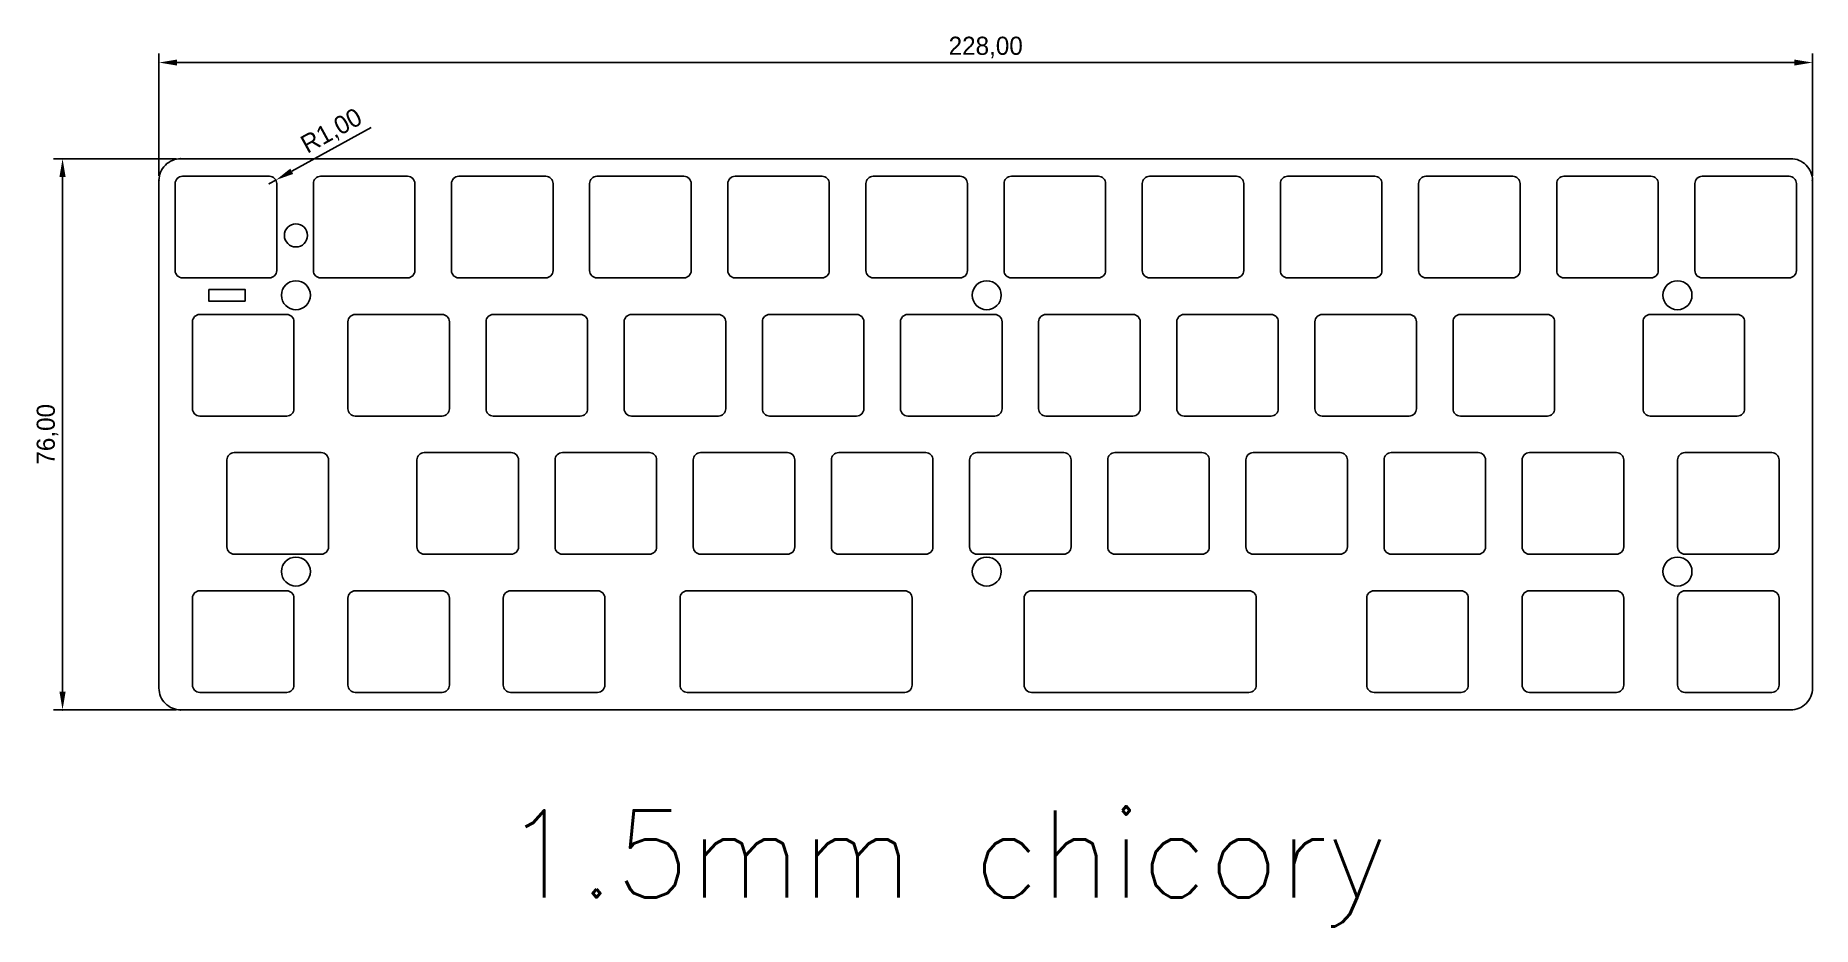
# Model space of a CAD drawing. Header units: inches. Extents: x -17 to 228, y -30 to 93.
import ezdxf

# ---------------------------------------------------------------- set-up
doc = ezdxf.new("R2010")
doc.units = ezdxf.units.IN
doc.header["$MEASUREMENT"] = 0
doc.layers.get('0').update_dxf_attribs({"color": 2})
doc.layers.add('1', color=4, linetype='Continuous')
doc.layers.add('2', color=4, linetype='Continuous')
doc.styles.add('Roman', font='ROMANS.SHX')
doc.dimstyles.new('ISO-25', dxfattribs={"dimtxt": 2.5, "dimasz": 2.5, "dimexe": 1.25, "dimexo": 0.625, "dimtad": 1, "dimtxsty": 'Standard', "dimcen": 2.5, "dimadec": 0, "dimazin": 0, "dimtfac": 1, "dimtmove": 0, "dimatfit": 3, "dimfxl": 1, "dimarcsym": 0})

# ---------------------------------------------------------------- blocks, each defined once
blk = doc.blocks.new('*D0')
at = {"layer": '', "color": 0, "transparency": 16777216}
for p in [(15.23, 72.57), (16.11, 73.05)]:
    blk.add_point(p, dxfattribs=at)
at = {"layer": '1', "color": 0, "lineweight": -2, "transparency": 16777216}
for p, q in [((29.25, 80.29), (18.3, 74.26)), ((15.23, 72.57), (16.11, 73.05))]:
    blk.add_line(p, q, dxfattribs=at)
at = {"layer": '1', "color": 0, "transparency": 16777216}
blk.add_solid([(18.1, 74.63), (18.5, 73.9), (16.11, 73.05)], dxfattribs=at)
at = {"layer": '1', "color": 0, "transparency": 16777216, "insert": (23.86, 79.7), "char_height": 2.5, "attachment_point": 5, "rotation": 28.8492}
blk.add_mtext('R1,00', dxfattribs=at)
blk = doc.blocks.new('*D1')
at = {"layer": '', "color": 0, "transparency": 16777216}
for p in [(228, 89.26), (0, 73), (228, 73)]:
    blk.add_point(p, dxfattribs=at)
at = {"layer": '1', "color": 0, "lineweight": -2, "transparency": 16777216}
for p, q in [((0, 73.62), (0, 90.51)), ((2.5, 89.26), (225.5, 89.26)), ((228, 73.62), (228, 90.51))]:
    blk.add_line(p, q, dxfattribs=at)
at = {"layer": '1', "color": 0, "transparency": 16777216}
for points in [[(2.5, 89.67), (2.5, 88.84), (0, 89.26)], [(225.5, 89.67), (225.5, 88.84), (228, 89.26)]]:
    blk.add_solid(points, dxfattribs=at)
at = {"layer": '1', "color": 0, "transparency": 16777216, "insert": (114, 91.34), "char_height": 2.5, "attachment_point": 5}
blk.add_mtext('228,00', dxfattribs=at)
blk = doc.blocks.new('*D2')
at = {"layer": '', "color": 0, "transparency": 16777216}
for p in [(3, 76), (-13.3, 0), (3, 0)]:
    blk.add_point(p, dxfattribs=at)
at = {"layer": '1', "color": 0, "lineweight": -2, "transparency": 16777216}
for p, q in [((2.38, 76), (-14.55, 76)), ((-13.3, 73.5), (-13.3, 2.5)), ((2.38, 0), (-14.55, 0))]:
    blk.add_line(p, q, dxfattribs=at)
at = {"layer": '1', "color": 0, "transparency": 16777216}
for points in [[(-13.72, 73.5), (-12.88, 73.5), (-13.3, 76)], [(-13.72, 2.5), (-12.88, 2.5), (-13.3, 0)]]:
    blk.add_solid(points, dxfattribs=at)
at = {"layer": '1', "color": 0, "transparency": 16777216, "insert": (-15.38, 38), "char_height": 2.5, "attachment_point": 5, "rotation": 90}
blk.add_mtext('76,00', dxfattribs=at)

msp = doc.modelspace()

# ---------------------------------------------------------------- linework, layer by layer
for points in [[(0, 3), (0, 73, -0.4142136), (3, 76), (225, 76, -0.4142136), (228, 73), (228, 3, -0.4142136), (225, 0), (3, 0, -0.4142136)], [(2.234, 72.572), (2.234, 60.572, 0.4142136), (3.234, 59.572), (15.234, 59.572, 0.4142136), (16.234, 60.572), (16.234, 72.572, 0.4142136), (15.234, 73.572), (3.234, 73.572, 0.4142136)], [(21.284, 72.572), (21.284, 60.572, 0.4142136), (22.284, 59.572), (34.284, 59.572, 0.4142136), (35.284, 60.572), (35.284, 72.572, 0.4142136), (34.284, 73.572), (22.284, 73.572, 0.4142136)], [(40.334, 72.572), (40.334, 60.572, 0.4142136), (41.334, 59.572), (53.334, 59.572, 0.4142136), (54.334, 60.572), (54.334, 72.572, 0.4142136), (53.334, 73.572), (41.334, 73.572, 0.4142136)], [(59.384, 72.572), (59.384, 60.572, 0.4142136), (60.384, 59.572), (72.384, 59.572, 0.4142136), (73.384, 60.572), (73.384, 72.572, 0.4142136), (72.384, 73.572), (60.384, 73.572, 0.4142136)], [(78.434, 72.572), (78.434, 60.572, 0.4142136), (79.434, 59.572), (91.434, 59.572, 0.4142136), (92.434, 60.572), (92.434, 72.572, 0.4142136), (91.434, 73.572), (79.434, 73.572, 0.4142136)], [(97.483, 72.572), (97.483, 60.572, 0.4142136), (98.483, 59.572), (110.483, 59.572, 0.4142136), (111.483, 60.572), (111.483, 72.572, 0.4142136), (110.483, 73.572), (98.483, 73.572, 0.4142136)], [(116.532, 72.572), (116.532, 60.572, 0.4142136), (117.532, 59.572), (129.532, 59.572, 0.4142136), (130.532, 60.572), (130.532, 72.572, 0.4142136), (129.532, 73.572), (117.532, 73.572, 0.4142136)], [(135.584, 72.572), (135.584, 60.572, 0.4142136), (136.584, 59.572), (148.584, 59.572, 0.4142136), (149.584, 60.572), (149.584, 72.572, 0.4142136), (148.584, 73.572), (136.584, 73.572, 0.4142136)], [(154.634, 72.572), (154.634, 60.572, 0.4142136), (155.634, 59.572), (167.634, 59.572, 0.4142136), (168.634, 60.572), (168.634, 72.572, 0.4142136), (167.634, 73.572), (155.634, 73.572, 0.4142136)], [(173.684, 72.572), (173.684, 60.572, 0.4142136), (174.684, 59.572), (186.684, 59.572, 0.4142136), (187.684, 60.572), (187.684, 72.572, 0.4142136), (186.684, 73.572), (174.684, 73.572, 0.4142136)], [(192.734, 72.572), (192.734, 60.572, 0.4142136), (193.734, 59.572), (205.734, 59.572, 0.4142136), (206.734, 60.572), (206.734, 72.572, 0.4142136), (205.734, 73.572), (193.734, 73.572, 0.4142136)], [(211.784, 72.572), (211.784, 60.572, 0.4142136), (212.784, 59.572), (224.784, 59.572, 0.4142136), (225.784, 60.572), (225.784, 72.572, 0.4142136), (224.784, 73.572), (212.784, 73.572, 0.4142136)], [(4.615, 53.522), (4.615, 41.522, 0.4142136), (5.615, 40.522), (17.615, 40.522, 0.4142136), (18.615, 41.522), (18.615, 53.522, 0.4142136), (17.615, 54.522), (5.615, 54.522, 0.4142136)], [(26.047, 53.522), (26.047, 41.522, 0.4142136), (27.047, 40.522), (39.047, 40.522, 0.4142136), (40.047, 41.522), (40.047, 53.522, 0.4142136), (39.047, 54.522), (27.047, 54.522, 0.4142136)], [(45.097, 53.522), (45.097, 41.522, 0.4142136), (46.097, 40.522), (58.097, 40.522, 0.4142136), (59.097, 41.522), (59.097, 53.522, 0.4142136), (58.097, 54.522), (46.097, 54.522, 0.4142136)], [(64.147, 53.522), (64.147, 41.522, 0.4142136), (65.147, 40.522), (77.147, 40.522, 0.4142136), (78.147, 41.522), (78.147, 53.522, 0.4142136), (77.147, 54.522), (65.147, 54.522, 0.4142136)], [(83.197, 53.522), (83.197, 41.522, 0.4142136), (84.197, 40.522), (96.197, 40.522, 0.4142136), (97.197, 41.522), (97.197, 53.522, 0.4142136), (96.197, 54.522), (84.197, 54.522, 0.4142136)], [(102.246, 53.522), (102.246, 41.522, 0.4142136), (103.246, 40.522), (115.246, 40.522, 0.4142136), (116.246, 41.522), (116.246, 53.522, 0.4142136), (115.246, 54.522), (103.246, 54.522, 0.4142136)], [(121.296, 53.522), (121.296, 41.522, 0.4142136), (122.296, 40.522), (134.296, 40.522, 0.4142136), (135.296, 41.522), (135.296, 53.522, 0.4142136), (134.296, 54.522), (122.296, 54.522, 0.4142136)], [(140.346, 53.522), (140.346, 41.522, 0.4142136), (141.346, 40.522), (153.346, 40.522, 0.4142136), (154.346, 41.522), (154.346, 53.522, 0.4142136), (153.346, 54.522), (141.346, 54.522, 0.4142136)], [(159.396, 53.522), (159.396, 41.522, 0.4142136), (160.396, 40.522), (172.396, 40.522, 0.4142136), (173.396, 41.522), (173.396, 53.522, 0.4142136), (172.396, 54.522), (160.396, 54.522, 0.4142136)], [(178.446, 53.522), (178.446, 41.522, 0.4142136), (179.446, 40.522), (191.446, 40.522, 0.4142136), (192.446, 41.522), (192.446, 53.522, 0.4142136), (191.446, 54.522), (179.446, 54.522, 0.4142136)], [(204.64, 53.522), (204.64, 41.522, 0.4142136), (205.64, 40.522), (217.64, 40.522, 0.4142136), (218.64, 41.522), (218.64, 53.522, 0.4142136), (217.64, 54.522), (205.64, 54.522, 0.4142136)], [(9.378, 34.472), (9.378, 22.472, 0.4142136), (10.378, 21.472), (22.378, 21.472, 0.4142136), (23.378, 22.472), (23.378, 34.472, 0.4142136), (22.378, 35.472), (10.378, 35.472, 0.4142136)], [(35.572, 34.472), (35.572, 22.472, 0.4142136), (36.572, 21.472), (48.572, 21.472, 0.4142136), (49.572, 22.472), (49.572, 34.472, 0.4142136), (48.572, 35.472), (36.572, 35.472, 0.4142136)], [(54.622, 34.472), (54.622, 22.472, 0.4142136), (55.622, 21.472), (67.622, 21.472, 0.4142136), (68.622, 22.472), (68.622, 34.472, 0.4142136), (67.622, 35.472), (55.622, 35.472, 0.4142136)], [(73.672, 34.472), (73.672, 22.472, 0.4142136), (74.672, 21.472), (86.672, 21.472, 0.4142136), (87.672, 22.472), (87.672, 34.472, 0.4142136), (86.672, 35.472), (74.672, 35.472, 0.4142136)], [(92.722, 34.472), (92.722, 22.472, 0.4142136), (93.722, 21.472), (105.722, 21.472, 0.4142136), (106.722, 22.472), (106.722, 34.472, 0.4142136), (105.722, 35.472), (93.722, 35.472, 0.4142136)], [(111.771, 34.472), (111.771, 22.472, 0.4142136), (112.771, 21.472), (124.771, 21.472, 0.4142136), (125.771, 22.472), (125.771, 34.472, 0.4142136), (124.771, 35.472), (112.771, 35.472, 0.4142136)], [(130.821, 34.472), (130.821, 22.472, 0.4142136), (131.821, 21.472), (143.821, 21.472, 0.4142136), (144.821, 22.472), (144.821, 34.472, 0.4142136), (143.821, 35.472), (131.821, 35.472, 0.4142136)], [(149.871, 34.472), (149.871, 22.472, 0.4142136), (150.871, 21.472), (162.871, 21.472, 0.4142136), (163.871, 22.472), (163.871, 34.472, 0.4142136), (162.871, 35.472), (150.871, 35.472, 0.4142136)], [(168.921, 34.472), (168.921, 22.472, 0.4142136), (169.921, 21.472), (181.921, 21.472, 0.4142136), (182.921, 22.472), (182.921, 34.472, 0.4142136), (181.921, 35.472), (169.921, 35.472, 0.4142136)], [(187.971, 34.472), (187.971, 22.472, 0.4142136), (188.971, 21.472), (200.971, 21.472, 0.4142136), (201.971, 22.472), (201.971, 34.472, 0.4142136), (200.971, 35.472), (188.971, 35.472, 0.4142136)], [(209.402, 34.472), (209.402, 22.472, 0.4142136), (210.402, 21.472), (222.402, 21.472, 0.4142136), (223.402, 22.472), (223.402, 34.472, 0.4142136), (222.402, 35.472), (210.402, 35.472, 0.4142136)], [(4.615, 15.422), (4.615, 3.422, 0.4142136), (5.615, 2.422), (17.615, 2.422, 0.4142136), (18.615, 3.422), (18.615, 15.422, 0.4142136), (17.615, 16.422), (5.615, 16.422, 0.4142136)], [(26.047, 15.422), (26.047, 3.422, 0.4142136), (27.047, 2.422), (39.047, 2.422, 0.4142136), (40.047, 3.422), (40.047, 15.422, 0.4142136), (39.047, 16.422), (27.047, 16.422, 0.4142136)], [(47.478, 15.422), (47.478, 3.422, 0.4142136), (48.478, 2.422), (60.478, 2.422, 0.4142136), (61.478, 3.422), (61.478, 15.422, 0.4142136), (60.478, 16.422), (48.478, 16.422, 0.4142136)], [(166.54, 15.422), (166.54, 3.422, 0.4142136), (167.54, 2.422), (179.54, 2.422, 0.4142136), (180.54, 3.422), (180.54, 15.422, 0.4142136), (179.54, 16.422), (167.54, 16.422, 0.4142136)], [(187.971, 15.42), (187.971, 3.42, 0.4142136), (188.971, 2.42), (200.971, 2.42, 0.4142136), (201.971, 3.42), (201.971, 15.42, 0.4142136), (200.971, 16.42), (188.971, 16.42, 0.4142136)], [(209.402, 15.422), (209.402, 3.422, 0.4142136), (210.402, 2.422), (222.402, 2.422, 0.4142136), (223.402, 3.422), (223.402, 15.422, 0.4142136), (222.402, 16.422), (210.402, 16.422, 0.4142136)]]:
    msp.add_lwpolyline(points, format="xyb", close=True)
msp.add_lwpolyline([(6.861, 57.973), (11.861, 57.973), (11.861, 56.373), (6.861, 56.373)], close=True)
for points in [[(103.853, 15.422, 0.4142136), (102.853, 16.422), (72.853, 16.422, 0.4142136), (71.853, 15.422), (71.853, 3.422, 0.4142136), (72.853, 2.422), (102.853, 2.422, 0.4142136), (103.853, 3.422), (103.853, 15.422)], [(151.303, 15.422, 0.4142136), (150.303, 16.422), (120.303, 16.422, 0.4142136), (119.303, 15.422), (119.303, 3.422, 0.4142136), (120.303, 2.422), (150.303, 2.422, 0.4142136), (151.303, 3.422), (151.303, 15.422)]]:
    msp.add_lwpolyline(points, format="xyb")
for centre, radius in [((18.887, 65.428), 1.6), ((18.886, 57.173), 2), ((114.136, 57.173), 2), ((209.386, 57.173), 2), ((18.886, 19.073), 2), ((114.136, 19.073), 2), ((209.386, 19.073), 2)]:
    msp.add_circle(centre, radius)

# ---------------------------------------------------------------- texts
at = {"layer": '2', "insert": (47.468, -13.855), "char_height": 12, "attachment_point": 1, "style": 'Roman'}
msp.add_mtext_dynamic_manual_height_columns('1.5mm chicory', width=143.26217, gutter_width=12.5, heights=[30], dxfattribs=at)

# ---------------------------------------------------------------- dimensions: what is measured, and where the dimension line sits
at = {"layer": '1'}
dim = msp.add_linear_dim(base=(228, 89.258), p1=(0, 73), p2=(228, 73), text='228,00', dimstyle='ISO-25', dxfattribs=at)
dim.commit()
dim.dimension.update_dxf_attribs({"geometry": '*D1', "text_midpoint": (114, 91.341)})
dim = msp.add_radius_dim(center=(15.234, 72.572), mpoint=(16.11, 73.054), text='R1,00', dimstyle='ISO-25', dxfattribs=at)
dim.commit()
dim.dimension.update_dxf_attribs({"geometry": '*D0', "text_midpoint": (24.869, 77.879)})
dim = msp.add_linear_dim(base=(-13.299, 0), p1=(3, 76), p2=(3, 0), angle=270, text='76,00', dimstyle='ISO-25', dxfattribs=at)
dim.commit()
dim.dimension.update_dxf_attribs({"geometry": '*D2', "text_midpoint": (-15.382, 38)})

doc.saveas('drawing.dxf')
